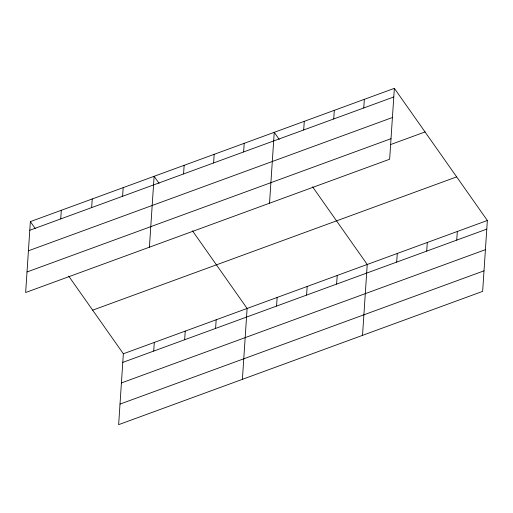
<?xml version="1.0" encoding="UTF-8"?>
<svg xmlns="http://www.w3.org/2000/svg" width="513" height="513" viewBox="0 0 513 513"><rect width="100%" height="100%" fill="white"/><g stroke="black" fill="none" stroke-linecap="round" stroke-linejoin="round"><path stroke-width="0.77" d="M30.357 221.622L25.65 292.513L389.649 159.229L394.356 88.345L30.357 221.622L35.32 228.676M60.726 218.923L61.297 210.298M91.667 207.592L92.237 198.967M122.607 196.267L123.178 187.636M68.723 276.148L123.351 353.771L118.644 424.655L482.643 291.378L487.35 220.487L394.356 88.345M149.411 247.195L154.118 176.312L159.081 183.365M153.72 351.072L154.291 342.44M183.577 173.939L184.148 165.314M184.661 339.741L185.231 331.116M213.607 162.942L214.178 154.317M215.595 328.41L216.172 319.785M243.637 151.951L244.207 143.319M242.405 379.344L247.112 308.454L192.484 230.831M269.53 203.212L274.237 132.328L279.2 139.382M276.565 306.088L277.142 297.457M303.696 129.956L304.267 121.331M306.594 295.09L307.172 286.466M333.726 118.965L334.296 110.333M336.624 284.093L337.201 275.468M363.755 107.967L364.326 99.336M362.524 335.361L367.231 264.471L312.603 186.847M396.69 262.105L397.261 253.48M426.72 251.107L427.291 242.482M456.75 240.11L457.32 231.485M29.786 230.254L393.785 96.97M28.42 250.799L392.419 117.515M27.016 271.967L391.015 138.683M390.508 144.595L425.046 131.95M92.661 310.166L456.66 176.882M123.351 353.771L487.35 220.487M122.78 362.396L486.779 229.119M121.414 382.942L485.413 249.664M120.01 404.109L484.009 270.832"/></g></svg>
